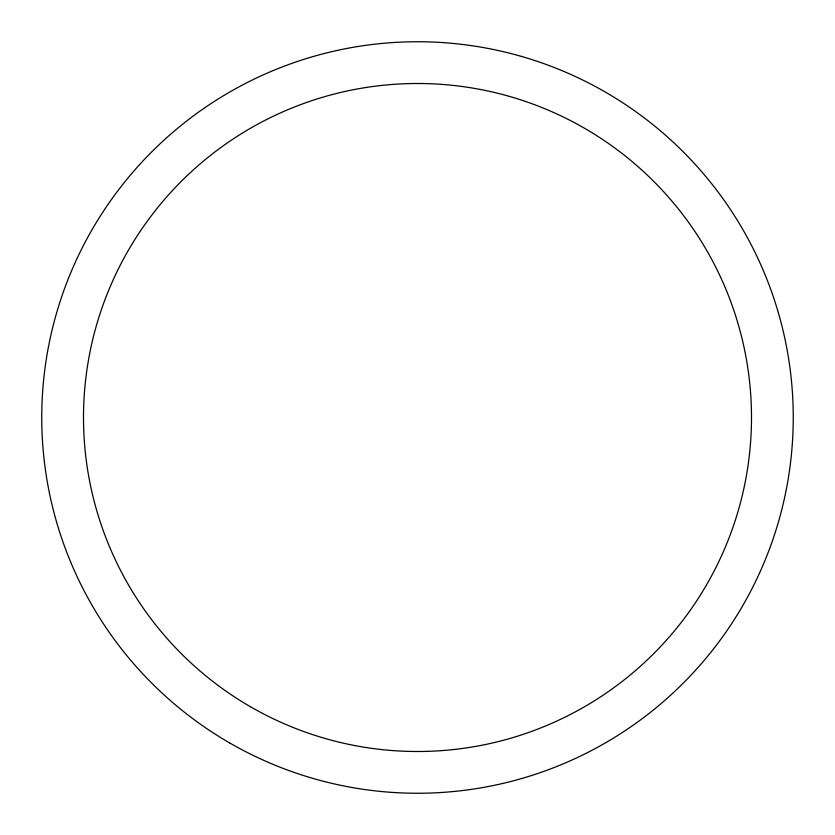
<?xml version="1.0" encoding="UTF-8"?>
<svg xmlns="http://www.w3.org/2000/svg" width="835" height="835" viewBox="0 0 835 835"><rect width="100%" height="100%" fill="white"/><g stroke="black" fill="none" stroke-linecap="round" stroke-linejoin="round"><path stroke-width="1.25" d="M229.625 742.91A375.75 375.75 0 0 0 793.25 417.5A375.75 375.75 0 0 0 229.625 92.09A375.75 375.75 0 0 0 229.625 742.91M250.5 706.754A334 334 0 0 0 751.5 417.5A334 334 0 0 0 250.5 128.246A334 334 0 0 0 250.5 706.754"/></g></svg>
